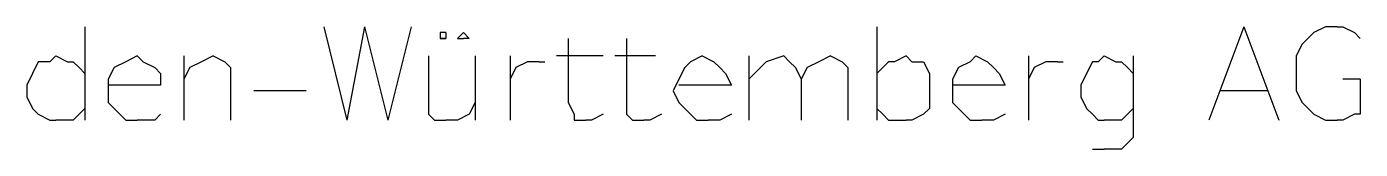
# Model space of a CAD drawing. Extents: x 0 to 594, y 0 to 420.
# Drawn here: x 430.9 to 453.8, y 96.6 to 98.7 of the extents above; entities that cross this region are included whole.
import ezdxf

# ---------------------------------------------------------------- set-up
doc = ezdxf.new("R2010")
doc.units = 0

msp = doc.modelspace()

# ---------------------------------------------------------------- linework, layer by layer
at = {"layer": 'GT_1', "flags": 128}
for points in [[(431.9, 98.7), (431.9, 97.1)], [(436, 98.7), (436.4, 97.1)], [(436.7, 98.7), (436.4, 97.1)], [(436.7, 98.7), (437.1, 97.1)], [(437.5, 98.7), (437.1, 97.1)], [(445.5, 98.7), (445.5, 97.1)], [(451.8, 98.7), (451.2, 97.1)], [(451.8, 98.7), (452.4, 97.1)], [(453.4, 98.7), (453.2, 98.7), (453, 98.6), (452.8, 98.4), (452.7, 98.2), (452.7, 97.9), (452.7, 97.6), (452.8, 97.4), (453, 97.2), (453.2, 97.1), (453.4, 97.1)], [(453.4, 98.7), (453.5, 98.7)], [(453.5, 98.7), (453.7, 98.6)], [(438.1, 98.6), (438, 98.6)], [(438, 98.6), (438, 98.5)], [(438, 98.5), (438, 98.5)], [(438, 98.5), (438.1, 98.5)], [(438.1, 98.5), (438, 98.5)], [(438.1, 98.6), (438.1, 98.5)], [(438.1, 98.6), (438.1, 98.6)], [(438.1, 98.6), (438.1, 98.6)], [(438.1, 98.5), (438.1, 98.5)], [(438.1, 98.5), (438.1, 98.5)], [(438.4, 98.6), (438.3, 98.5)], [(438.3, 98.5), (438.4, 98.5)], [(438.4, 98.6), (438.5, 98.5)], [(438.4, 98.6), (438.4, 98.6)], [(438.4, 98.6), (438.4, 98.6)], [(438.4, 98.6), (438.4, 98.6)], [(438.4, 98.5), (438.4, 98.5)], [(438.5, 98.5), (438.4, 98.5)], [(438.4, 98.5), (438.4, 98.5)], [(438.4, 98.5), (438.4, 98.5)], [(440.2, 98.5), (440.2, 97.4), (440.3, 97.2), (440.3, 97.1), (440.5, 97.1)], [(441.2, 98.5), (441.2, 97.4), (441.2, 97.2), (441.3, 97.1), (441.5, 97.1)], [(453.7, 98.6), (453.8, 98.5)], [(431.4, 98.2), (431.3, 98.1), (431.1, 98.1), (431, 97.9), (430.9, 97.7), (430.9, 97.5), (431, 97.3), (431.1, 97.2), (431.3, 97.1), (431.4, 97.1)], [(431.4, 98.2), (431.6, 98.1)], [(431.6, 98.1), (431.7, 98.1)], [(431.7, 98.1), (431.8, 98)], [(432.8, 98.2), (432.6, 98.1), (432.4, 98), (432.3, 97.8), (432.3, 97.6), (432.3, 97.4), (432.4, 97.3), (432.6, 97.1), (432.8, 97.1)], [(432.8, 98.2), (432.9, 98.1)], [(432.9, 98.1), (433.1, 98)], [(433.6, 98.2), (433.6, 97.1)], [(433.9, 98.1), (433.7, 98)], [(434.1, 98.2), (433.9, 98.1)], [(434.1, 98.2), (434.3, 98.1), (434.4, 98), (434.4, 97.8), (434.4, 97.1)], [(437.8, 98.2), (437.8, 97.4)], [(438.6, 98.2), (438.6, 97.1)], [(439.2, 98.2), (439.2, 97.1)], [(439.5, 98.1), (439.3, 98)], [(439.7, 98.1), (439.5, 98.1)], [(439.7, 98.1), (439.8, 98.1)], [(440.8, 98.2), (440, 98.2)], [(441.7, 98.2), (441, 98.2)], [(442.5, 98.2), (442.3, 98.1), (442.2, 98), (442.1, 97.8), (442, 97.6), (442.1, 97.4), (442.2, 97.3), (442.4, 97.1), (442.6, 97.1)], [(442.5, 98.2), (442.7, 98.1)], [(442.7, 98.1), (442.8, 98)], [(443.3, 98.2), (443.3, 97.1)], [(443.6, 98.1), (443.5, 98)], [(443.9, 98.2), (443.6, 98.1)], [(443.9, 98.2), (444, 98.1), (444.1, 98), (444.2, 97.8), (444.2, 97.1)], [(444.5, 98.1), (444.3, 98)], [(444.7, 98.2), (444.5, 98.1)], [(444.7, 98.2), (444.9, 98.1), (445, 98), (445, 97.8), (445, 97.1)], [(446, 98.2), (445.8, 98.1), (445.7, 98.1), (445.6, 98), (445.5, 97.9)], [(446, 98.2), (446.1, 98.1)], [(446.1, 98.1), (446.3, 98.1)], [(446.3, 98.1), (446.4, 97.9)], [(447.2, 98.2), (447.1, 98.1), (446.9, 98), (446.8, 97.8), (446.8, 97.6), (446.8, 97.4), (446.9, 97.3), (447.1, 97.1), (447.3, 97.1)], [(447.2, 98.2), (447.4, 98.1)], [(447.4, 98.1), (447.5, 98)], [(448.1, 98.2), (448.1, 97.1)], [(448.4, 98.1), (448.2, 98)], [(448.6, 98.1), (448.4, 98.1)], [(448.6, 98.1), (448.7, 98.1)], [(449.4, 98.2), (449.3, 98.1), (449.2, 98.1), (449.1, 97.9), (449, 97.7), (449, 97.5), (449.1, 97.3), (449.2, 97.2), (449.3, 97.1), (449.4, 97.1)], [(449.4, 98.2), (449.6, 98.1)], [(449.6, 98.1), (449.7, 98.1)], [(449.7, 98.1), (449.8, 98)], [(449.9, 98.2), (449.9, 96.9)], [(431.8, 98), (431.9, 97.9)], [(433.1, 98), (433.2, 97.9)], [(433.2, 97.9), (433.2, 97.7)], [(433.7, 98), (433.6, 97.8)], [(439.3, 98), (439.2, 97.8)], [(442.8, 98), (442.9, 97.9)], [(442.9, 97.9), (443, 97.7)], [(443.5, 98), (443.3, 97.8)], [(444.3, 98), (444.2, 97.8)], [(446.4, 97.9), (446.4, 97.7)], [(447.5, 98), (447.6, 97.9)], [(447.6, 97.9), (447.7, 97.7)], [(448.2, 98), (448.1, 97.8)], [(449.8, 98), (449.9, 97.9)], [(453.8, 97.8), (453.5, 97.8)], [(453.8, 97.8), (453.8, 97.2)], [(433.2, 97.7), (432.3, 97.7)], [(435.7, 97.6), (434.8, 97.6)], [(443, 97.7), (442.1, 97.7)], [(446.4, 97.7), (446.4, 97.5)], [(447.7, 97.7), (446.8, 97.7)], [(452.2, 97.6), (451.4, 97.6)], [(437.8, 97.4), (437.8, 97.2)], [(438.6, 97.4), (438.5, 97.2)], [(446.4, 97.5), (446.4, 97.3)], [(431.6, 97.1), (431.4, 97.1)], [(431.7, 97.1), (431.6, 97.1)], [(431.8, 97.2), (431.7, 97.1)], [(431.9, 97.3), (431.8, 97.2)], [(433.1, 97.1), (432.8, 97.1)], [(433.2, 97.2), (433.1, 97.1)], [(437.8, 97.2), (437.9, 97.1)], [(437.9, 97.1), (438.1, 97.1)], [(438.3, 97.1), (438.1, 97.1)], [(438.5, 97.2), (438.3, 97.1)], [(440.6, 97.1), (440.5, 97.1)], [(440.8, 97.2), (440.6, 97.1)], [(441.6, 97.1), (441.5, 97.1)], [(441.8, 97.2), (441.6, 97.1)], [(442.8, 97.1), (442.6, 97.1)], [(443, 97.2), (442.8, 97.1)], [(445.5, 97.3), (445.6, 97.2), (445.7, 97.1), (445.8, 97.1), (446, 97.1)], [(446.1, 97.1), (446, 97.1)], [(446.3, 97.2), (446.1, 97.1)], [(446.4, 97.3), (446.3, 97.2)], [(447.5, 97.1), (447.3, 97.1)], [(447.7, 97.2), (447.5, 97.1)], [(449.6, 97.1), (449.4, 97.1)], [(449.7, 97.1), (449.6, 97.1)], [(449.8, 97.2), (449.7, 97.1)], [(449.9, 97.3), (449.8, 97.2)], [(453.5, 97.1), (453.4, 97.1)], [(453.7, 97.2), (453.5, 97.1)], [(453.8, 97.2), (453.7, 97.2)], [(449.9, 96.9), (449.9, 96.8)], [(449.9, 96.8), (449.7, 96.6)], [(449.2, 96.6), (449.4, 96.6)], [(449.6, 96.6), (449.4, 96.6)], [(449.7, 96.6), (449.6, 96.6)]]:
    msp.add_lwpolyline(points, dxfattribs=at)

doc.saveas('drawing.dxf')
